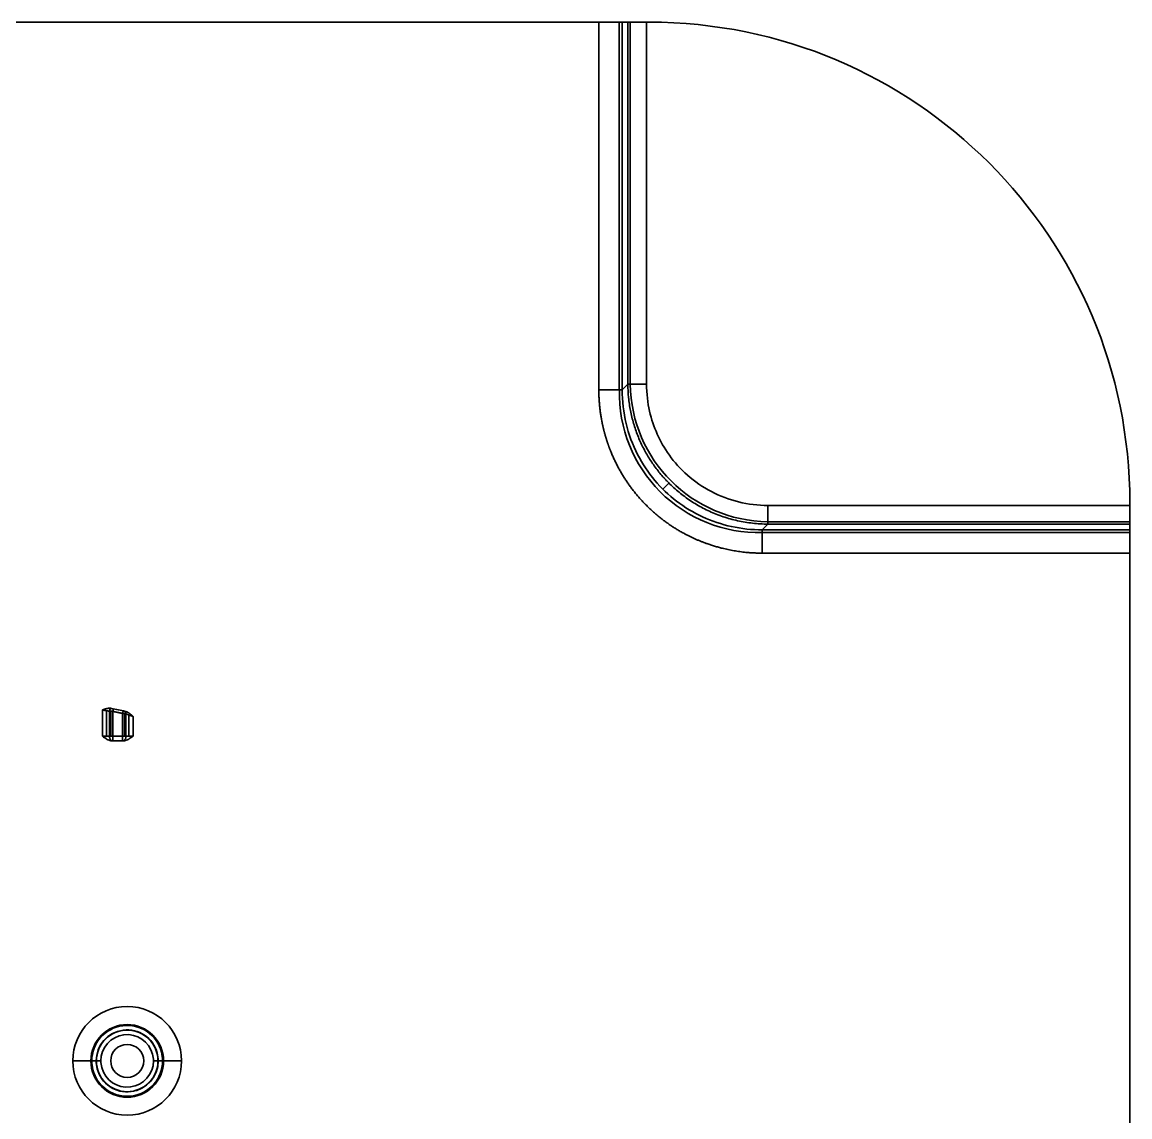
# Model space of a CAD drawing. Header units: millimetres. Extents: x -467 to 269, y 332 to 784.
# Drawn here: x -114.2 to 3.3, y 650.7 to 766.9 of the extents above; entities that cross this region are included whole.
import ezdxf

# ---------------------------------------------------------------- set-up
doc = ezdxf.new("R2010")
doc.units = ezdxf.units.MM
doc.layers.add('10', color=7, linetype='Continuous', true_color=0xffffff)

msp = doc.modelspace()

# ---------------------------------------------------------------- linework, layer by layer
at = {"layer": '10', "color": 7, "linetype": 'Continuous', "lineweight": 35}
for p, q in [((-410.409, 766.87), (-53.065, 766.87)), ((-53.065, 727.872), (-53.065, 766.87)), ((-53.065, 766.87), (-50.589, 766.87)), ((-50.892, 727.872), (-50.892, 766.87)), ((-50.589, 766.87), (-49.981, 766.87)), ((-50.589, 727.872), (-50.589, 766.87)), ((-49.981, 728.48), (-49.981, 766.87)), ((-48.001, 766.87), (-49.981, 766.87)), ((-49.739, 728.48), (-49.739, 766.87)), ((-48.001, 766.87), (-47.737, 766.87)), ((-48.001, 728.48), (-48.001, 766.87)), ((-53.065, 727.872), (-50.589, 727.872)), ((-49.981, 728.48), (-50.589, 727.872)), ((-48.001, 728.48), (-49.981, 728.48)), ((-46.275, 717.332), (-45.632, 717.975)), ((3.263, 715.607), (-35.127, 715.607)), ((-35.127, 715.607), (-35.127, 713.626)), ((3.263, 715.87), (3.263, 715.607)), ((3.263, 715.607), (3.263, 713.626)), ((-35.127, 713.626), (-35.735, 713.018)), ((3.263, 713.868), (-35.127, 713.868)), ((3.263, 713.626), (-35.127, 713.626)), ((3.263, 713.018), (3.263, 713.626)), ((3.263, 713.018), (-35.735, 713.018)), ((-35.735, 710.543), (-35.735, 713.018)), ((3.263, 712.716), (-35.735, 712.716)), ((3.263, 710.543), (3.263, 713.018)), ((3.263, 710.543), (-35.735, 710.543)), ((3.263, 710.543), (3.263, 487.295)), ((-105.728, 693.912), (-105.728, 691.121)), ((-105.279, 693.82), (-105.279, 691.121)), ((-104.979, 693.779), (-104.979, 691.121)), ((-104.829, 691.121), (-104.829, 693.772)), ((-104.605, 691.121), (-104.605, 693.756)), ((-103.538, 693.819), (-103.6, 693.543)), ((-103.6, 693.543), (-103.6, 691.121)), ((-103.251, 693.696), (-103.535, 693.83)), ((-103.375, 693.52), (-103.375, 691.121)), ((-103.225, 691.121), (-103.225, 693.501)), ((-102.925, 691.121), (-102.925, 693.376)), ((-102.476, 691.121), (-102.476, 693.219)), ((-105.728, 691.121), (-104.979, 691.121)), ((-103.6, 691.121), (-104.605, 691.121)), ((-102.476, 691.121), (-103.225, 691.121)), ((-103.598, 690.621), (-104.606, 690.621)), ((-106.853, 656.68), (-108.861, 656.68)), ((-106.853, 656.68), (-106.388, 656.68)), ((-106.388, 656.68), (-105.886, 656.68)), ((-99.806, 656.68), (-100.308, 656.68)), ((-99.341, 656.68), (-99.806, 656.68)), ((-97.333, 656.68), (-99.341, 656.68))]:
    msp.add_line(p, q, dxfattribs=at)
for centre, radius, start, end in [((-47.737, 715.87), 51, 0, 90), ((-103.097, 656.68), 5.764, 360, 180), ((-103.097, 656.68), 3.856, 360, 180), ((-103.097, 656.68), 3.756, 14.39835, 180), ((-103.097, 656.68), 3.291, 14.60303, 180), ((-103.097, 656.68), 3.266, 0, 180), ((-103.097, 656.68), 2.789, 14.60303, 180), ((-103.097, 656.68), 1.75, 0, 180), ((-103.097, 656.68), 2.789, 0, 14.60303), ((-103.097, 656.68), 3.291, 360, 14.60303), ((-103.097, 656.68), 3.756, 360, 14.39835), ((-103.097, 656.68), 5.764, 180, 360), ((-103.097, 656.68), 3.856, 180, 360), ((-103.097, 656.68), 3.756, 180, 194.39835), ((-103.097, 656.68), 3.756, 194.39835, 360), ((-103.097, 656.68), 3.291, 180, 194.60303), ((-103.097, 656.68), 3.266, 180, 0), ((-103.097, 656.68), 3.291, 194.60303, 360), ((-103.097, 656.68), 2.789, 180, 194.60303), ((-103.097, 656.68), 2.789, 194.60303, 0), ((-103.097, 656.68), 1.75, 180, 0)]:
    msp.add_arc(centre, radius, start, end, dxfattribs=at)
for centre, major_axis, ratio, start_param, end_param in [((-35.744, 727.863), (-10.814, -10.814), 0.9808148, 5.4875038, 7.0788668), ((-34.592, 729.016), (-10.814, -10.814), 0.9808148, 5.5234523, 7.0429182), ((-104.755, 693.779), (-0.021, -0.299), 0.7445594, 3.2877925, 4.7640263), ((-104.605, 693.756), (-0.059, -0.294), 0.0000195, 3.4994633, 4.712389), ((-103.449, 693.501), (-0.101, -0.282), 0.725051, 1.8244022, 2.8839285)]:
    msp.add_ellipse(centre, major_axis=major_axis, ratio=ratio, start_param=start_param, end_param=end_param, dxfattribs=at)
for points, degree, knots in [([(-35.735, 710.543), (-37.464, 710.543), (-39.961, 711.037), (-41.603, 711.532), (-43.979, 712.508), (-45.398, 713.456), (-46.811, 714.399), (-49.223, 716.814), (-50.165, 718.229), (-51.109, 719.648), (-51.759, 721.234), (-52.082, 722.023), (-52.329, 722.845), (-52.574, 723.663), (-52.738, 724.494), (-53.065, 726.151), (-53.065, 727.872)], 2, [0, 0, 0, 0.125, 0.1875, 0.25, 0.375, 0.375, 0.5, 0.625, 0.625, 0.75, 0.75, 0.8125, 0.8125, 0.875, 0.875, 1, 1, 1]), ([(-35.735, 713.018), (-36.83, 713.015), (-39.008, 713.244), (-42.105, 714.283), (-44.879, 715.954), (-47.24, 718.207), (-49.1, 721.006), (-50.316, 724.288), (-50.593, 726.669), (-50.589, 727.872)], 3, [0, 0, 0, 0, 0.140538, 0.2787374, 0.4168583, 0.5539472, 0.6953615, 0.8456388, 1, 1, 1, 1]), ([(-35.127, 713.626), (-35.675, 713.628), (-36.22, 713.659), (-37.294, 713.779), (-37.824, 713.867), (-38.864, 714.098), (-39.374, 714.24), (-40.37, 714.575), (-40.855, 714.768), (-41.797, 715.199), (-42.253, 715.438), (-43.132, 715.957), (-43.555, 716.237), (-44.364, 716.835), (-44.751, 717.152), (-45.302, 717.653), (-45.481, 717.823), (-45.742, 718.085), (-45.87, 718.218), (-46.017, 718.374), (-46.089, 718.453), (-46.125, 718.493), (-46.143, 718.513), (-46.152, 718.523), (-46.157, 718.528), (-46.159, 718.53), (-46.16, 718.531), (-46.161, 718.532), (-46.161, 718.532), (-46.161, 718.532), (-46.448, 718.851), (-46.724, 719.185), (-47.247, 719.879), (-47.495, 720.241), (-47.962, 720.99), (-48.18, 721.377), (-48.583, 722.176), (-48.768, 722.588), (-49.101, 723.432), (-49.25, 723.865), (-49.508, 724.748), (-49.618, 725.199), (-49.796, 726.115), (-49.864, 726.581), (-49.956, 727.524), (-49.98, 728), (-49.981, 728.48)], 3, [0, 0, 0, 0, 0.0625, 0.0625, 0.125, 0.125, 0.1875, 0.1875, 0.25, 0.25, 0.3125, 0.3125, 0.375, 0.375, 0.4375, 0.4375, 0.46875, 0.46875, 0.484375, 0.4921875, 0.4960937, 0.4980469, 0.4990234, 0.4995117, 0.4997559, 0.4998779, 0.499939, 0.4999695, 0.4999695, 0.5, 0.5, 0.5625, 0.5625, 0.625, 0.625, 0.6875, 0.6875, 0.75, 0.75, 0.8125, 0.8125, 0.875, 0.875, 0.9375, 0.9375, 1, 1, 1, 1]), ([(-105.728, 693.912), (-105.707, 693.919), (-105.627, 693.945), (-105.534, 693.976), (-105.479, 693.993), (-105.343, 694.035), (-105.239, 694.058), (-104.981, 694.115), (-104.799, 694.079)], 2, [0, 0, 0, 0.1, 0.1, 0.25, 0.25, 0.5, 0.5, 1, 1, 1]), ([(-104.979, 693.779), (-104.983, 693.779), (-104.99, 693.78), (-105.001, 693.781), (-105.012, 693.782), (-105.024, 693.783), (-105.036, 693.784), (-105.048, 693.786), (-105.06, 693.787), (-105.073, 693.789), (-105.086, 693.79), (-105.099, 693.792), (-105.112, 693.794), (-105.126, 693.796), (-105.139, 693.798), (-105.153, 693.8), (-105.167, 693.802), (-105.182, 693.804), (-105.197, 693.806), (-105.211, 693.809), (-105.226, 693.811), (-105.242, 693.814), (-105.257, 693.816), (-105.273, 693.819), (-105.289, 693.822), (-105.305, 693.825), (-105.321, 693.827), (-105.34, 693.831), (-105.362, 693.835), (-105.387, 693.84), (-105.412, 693.844), (-105.438, 693.849), (-105.464, 693.855), (-105.492, 693.86), (-105.519, 693.866), (-105.548, 693.872), (-105.577, 693.878), (-105.606, 693.884), (-105.636, 693.891), (-105.666, 693.898), (-105.697, 693.905), (-105.718, 693.909), (-105.728, 693.912)], 3, [0, 0, 0, 0, 0.0189631, 0.0380129, 0.0571498, 0.0763741, 0.0956863, 0.1150866, 0.1345755, 0.1541534, 0.1738205, 0.1935773, 0.2134241, 0.2333613, 0.2533892, 0.273508, 0.2937183, 0.3140202, 0.3344141, 0.3549004, 0.3754793, 0.3961512, 0.4169163, 0.437775, 0.4587275, 0.4797742, 0.5009153, 0.5221512, 0.5529982, 0.5843477, 0.6162004, 0.6485572, 0.6814189, 0.7147862, 0.7486596, 0.78304, 0.8179278, 0.8533238, 0.8892285, 0.9256424, 0.9625661, 1, 1, 1, 1]), ([(-104.605, 693.756), (-104.608, 693.756), (-104.616, 693.757), (-104.628, 693.758), (-104.64, 693.759), (-104.651, 693.76), (-104.663, 693.761), (-104.674, 693.761), (-104.685, 693.762), (-104.696, 693.763), (-104.707, 693.764), (-104.718, 693.765), (-104.729, 693.765), (-104.74, 693.766), (-104.75, 693.767), (-104.761, 693.768), (-104.771, 693.768), (-104.781, 693.769), (-104.791, 693.769), (-104.801, 693.77), (-104.811, 693.771), (-104.821, 693.771), (-104.83, 693.772), (-104.839, 693.772), (-104.849, 693.773), (-104.858, 693.773), (-104.866, 693.774), (-104.875, 693.774), (-104.884, 693.775), (-104.892, 693.775), (-104.9, 693.775), (-104.908, 693.776), (-104.916, 693.776), (-104.924, 693.777), (-104.931, 693.777), (-104.939, 693.777), (-104.946, 693.777), (-104.953, 693.778), (-104.96, 693.778), (-104.966, 693.778), (-104.973, 693.778), (-104.977, 693.778), (-104.979, 693.779)], 3, [0, 0, 0, 0, 0.0278519, 0.0555569, 0.083115, 0.1105264, 0.1377909, 0.1649088, 0.19188, 0.2187046, 0.2453826, 0.2719141, 0.2982991, 0.3245377, 0.3506299, 0.3765758, 0.4023754, 0.4280288, 0.453536, 0.4788971, 0.5041122, 0.5291812, 0.5541044, 0.5788816, 0.603513, 0.6279987, 0.6523386, 0.6765329, 0.7005817, 0.7244849, 0.7482427, 0.7718552, 0.7953223, 0.8186442, 0.8418209, 0.8648526, 0.8877392, 0.9104809, 0.9330778, 0.9555299, 0.9778372, 1, 1, 1, 1]), ([(-103.225, 693.501), (-103.227, 693.501), (-103.233, 693.502), (-103.242, 693.503), (-103.254, 693.505), (-103.269, 693.507), (-103.286, 693.509), (-103.307, 693.512), (-103.33, 693.515), (-103.358, 693.518), (-103.388, 693.521), (-103.42, 693.525), (-103.451, 693.528), (-103.481, 693.531), (-103.509, 693.534), (-103.535, 693.537), (-103.558, 693.539), (-103.58, 693.541), (-103.593, 693.542), (-103.6, 693.543)], 3, [0, 0, 0, 0, 0.0253137, 0.0577195, 0.0972174, 0.1438068, 0.1974876, 0.2582591, 0.3261209, 0.4010724, 0.4831128, 0.5672243, 0.6457648, 0.7187339, 0.7861313, 0.8479567, 0.9042101, 0.9548912, 1, 1, 1, 1]), ([(-103.281, 693.756), (-103.096, 693.714), (-102.876, 693.556), (-102.788, 693.492), (-102.678, 693.397), (-102.645, 693.369), (-102.476, 693.219)], 2, [0, 0, 0, 0.5, 0.5, 0.75, 0.75, 1, 1, 1]), ([(-102.476, 693.219), (-102.481, 693.22), (-102.492, 693.224), (-102.508, 693.229), (-102.526, 693.235), (-102.545, 693.241), (-102.565, 693.248), (-102.586, 693.255), (-102.608, 693.262), (-102.631, 693.27), (-102.655, 693.278), (-102.68, 693.287), (-102.706, 693.296), (-102.733, 693.305), (-102.761, 693.315), (-102.79, 693.326), (-102.819, 693.336), (-102.854, 693.349), (-102.894, 693.364), (-102.936, 693.38), (-102.976, 693.395), (-103.013, 693.41), (-103.048, 693.424), (-103.08, 693.437), (-103.11, 693.45), (-103.137, 693.461), (-103.162, 693.472), (-103.185, 693.482), (-103.206, 693.492), (-103.219, 693.498), (-103.225, 693.501)], 3, [0, 0, 0, 0, 0.0181952, 0.0377354, 0.0586207, 0.0808511, 0.1044268, 0.1293476, 0.1556138, 0.1832253, 0.2121821, 0.2424843, 0.2741318, 0.3071247, 0.3414629, 0.3771466, 0.4141756, 0.4525501, 0.5109641, 0.5670516, 0.6208127, 0.6722474, 0.7213559, 0.7681384, 0.812595, 0.8547259, 0.8945315, 0.9320121, 0.9671681, 1, 1, 1, 1]), ([(-104.606, 690.621), (-104.658, 690.621), (-104.711, 690.626), (-104.813, 690.642), (-104.864, 690.654), (-104.94, 690.676), (-104.965, 690.684), (-105.014, 690.702), (-105.038, 690.711), (-105.111, 690.741), (-105.158, 690.763), (-105.296, 690.834), (-105.384, 690.888), (-105.515, 690.973), (-105.558, 691.002), (-105.643, 691.061), (-105.686, 691.091), (-105.728, 691.121)], 3, [0, 0, 0, 0, 0.125, 0.125, 0.25, 0.25, 0.3125, 0.3125, 0.375, 0.375, 0.5, 0.5, 0.75, 0.75, 0.875, 0.875, 1, 1, 1, 1]), ([(-104.979, 691.121), (-104.956, 691.121), (-104.929, 691.121), (-104.872, 691.121), (-104.842, 691.121), (-104.778, 691.121), (-104.744, 691.121), (-104.675, 691.121), (-104.64, 691.121), (-104.605, 691.121)], 3, [0, 0, 0, 0, 0.25, 0.25, 0.5, 0.5, 0.75, 0.75, 1, 1, 1, 1]), ([(-104.606, 690.621), (-104.63, 690.621), (-104.654, 690.624), (-104.702, 690.637), (-104.726, 690.647), (-104.771, 690.672), (-104.793, 690.687), (-104.833, 690.723), (-104.852, 690.744), (-104.887, 690.79), (-104.903, 690.816), (-104.93, 690.87), (-104.941, 690.899), (-104.96, 690.96), (-104.967, 690.991), (-104.977, 691.056), (-104.979, 691.089), (-104.979, 691.121)], 3, [0, 0, 0, 0, 0.125, 0.125, 0.25, 0.25, 0.375, 0.375, 0.5, 0.5, 0.625, 0.625, 0.75, 0.75, 0.875, 0.875, 1, 1, 1, 1]), ([(-104.606, 690.621), (-104.606, 690.621), (-104.606, 690.621), (-104.606, 690.622), (-104.606, 690.622), (-104.606, 690.623), (-104.606, 690.624), (-104.606, 690.625), (-104.606, 690.627), (-104.606, 690.628), (-104.606, 690.63), (-104.607, 690.632), (-104.607, 690.635), (-104.607, 690.637), (-104.607, 690.64), (-104.607, 690.642), (-104.608, 690.645), (-104.608, 690.649), (-104.608, 690.652), (-104.608, 690.655), (-104.608, 690.659), (-104.609, 690.663), (-104.609, 690.667), (-104.609, 690.671), (-104.609, 690.675), (-104.609, 690.679), (-104.61, 690.684), (-104.61, 690.688), (-104.61, 690.693), (-104.61, 690.698), (-104.61, 690.703), (-104.61, 690.708), (-104.61, 690.713), (-104.611, 690.719), (-104.611, 690.724), (-104.611, 690.729), (-104.611, 690.735), (-104.611, 690.741), (-104.611, 690.746), (-104.611, 690.752), (-104.611, 690.758), (-104.611, 690.764), (-104.611, 690.77), (-104.611, 690.776), (-104.611, 690.782), (-104.611, 690.788), (-104.611, 690.794), (-104.611, 690.801), (-104.611, 690.807), (-104.611, 690.813), (-104.611, 690.82), (-104.611, 690.826), (-104.611, 690.833), (-104.611, 690.839), (-104.61, 690.845), (-104.61, 690.852), (-104.61, 690.859), (-104.61, 690.865), (-104.61, 690.872), (-104.61, 690.878), (-104.61, 690.885), (-104.61, 690.891), (-104.609, 690.898), (-104.609, 690.905), (-104.609, 690.911), (-104.609, 690.918), (-104.609, 690.925), (-104.608, 690.931), (-104.608, 690.938), (-104.608, 690.944), (-104.608, 690.951), (-104.608, 690.958), (-104.608, 690.964), (-104.607, 690.971), (-104.607, 690.977), (-104.607, 690.984), (-104.607, 690.99), (-104.607, 690.997), (-104.606, 691.003), (-104.606, 691.01), (-104.606, 691.016), (-104.606, 691.022), (-104.606, 691.029), (-104.606, 691.035), (-104.606, 691.042), (-104.605, 691.048), (-104.605, 691.054), (-104.605, 691.06), (-104.605, 691.067), (-104.605, 691.073), (-104.605, 691.079), (-104.605, 691.085), (-104.605, 691.091), (-104.605, 691.097), (-104.605, 691.103), (-104.605, 691.109), (-104.605, 691.115), (-104.605, 691.119), (-104.605, 691.121)], 3, [0, 0, 0, 0, 0.0136942, 0.0273235, 0.040887, 0.054384, 0.0678139, 0.0811761, 0.09447, 0.1076949, 0.1208505, 0.1339361, 0.1469513, 0.1598957, 0.1727689, 0.1855705, 0.1983001, 0.2109574, 0.2235421, 0.236054, 0.2484928, 0.2608583, 0.2731503, 0.2853687, 0.2975134, 0.3095841, 0.3215809, 0.3335036, 0.3453523, 0.3571269, 0.3688274, 0.3804538, 0.3920063, 0.4034849, 0.4148896, 0.4262206, 0.437478, 0.448662, 0.4597727, 0.4708104, 0.4817752, 0.4926674, 0.5034872, 0.5142349, 0.5249107, 0.535515, 0.546048, 0.5565101, 0.5669017, 0.577223, 0.5874745, 0.5976565, 0.6077694, 0.6178137, 0.6277898, 0.6376981, 0.6475391, 0.6573132, 0.6670209, 0.6766627, 0.6862392, 0.6957507, 0.7051978, 0.7145811, 0.7239011, 0.7331584, 0.7423535, 0.751487, 0.7605594, 0.7695714, 0.7785236, 0.7874165, 0.7962509, 0.8050272, 0.8137462, 0.8224084, 0.8310146, 0.8395653, 0.8480613, 0.8565031, 0.8648916, 0.8732273, 0.881511, 0.8897432, 0.8979248, 0.9060565, 0.9141389, 0.9221727, 0.9301587, 0.9380975, 0.94599, 0.9538368, 0.9616387, 0.9693964, 0.9771106, 0.9847821, 0.9924117, 1, 1, 1, 1]), ([(-103.225, 691.121), (-103.249, 691.121), (-103.275, 691.121), (-103.332, 691.121), (-103.363, 691.121), (-103.427, 691.121), (-103.46, 691.121), (-103.529, 691.121), (-103.564, 691.121), (-103.6, 691.121)], 3, [0, 0, 0, 0, 0.25, 0.25, 0.5, 0.5, 0.75, 0.75, 1, 1, 1, 1]), ([(-103.6, 691.121), (-103.6, 691.118), (-103.6, 691.111), (-103.6, 691.1), (-103.6, 691.089), (-103.6, 691.079), (-103.6, 691.068), (-103.6, 691.057), (-103.599, 691.047), (-103.599, 691.036), (-103.599, 691.025), (-103.599, 691.015), (-103.599, 691.004), (-103.599, 690.994), (-103.599, 690.983), (-103.599, 690.973), (-103.599, 690.962), (-103.599, 690.952), (-103.599, 690.941), (-103.599, 690.931), (-103.599, 690.921), (-103.599, 690.911), (-103.599, 690.901), (-103.599, 690.89), (-103.599, 690.88), (-103.599, 690.871), (-103.599, 690.861), (-103.599, 690.851), (-103.599, 690.841), (-103.599, 690.832), (-103.599, 690.822), (-103.599, 690.813), (-103.6, 690.804), (-103.6, 690.795), (-103.6, 690.786), (-103.6, 690.777), (-103.6, 690.768), (-103.6, 690.76), (-103.599, 690.752), (-103.599, 690.743), (-103.599, 690.735), (-103.599, 690.726), (-103.599, 690.718), (-103.599, 690.709), (-103.599, 690.701), (-103.599, 690.693), (-103.599, 690.685), (-103.599, 690.677), (-103.599, 690.669), (-103.599, 690.662), (-103.599, 690.655), (-103.599, 690.649), (-103.599, 690.643), (-103.599, 690.638), (-103.599, 690.633), (-103.599, 690.629), (-103.599, 690.626), (-103.599, 690.623), (-103.6, 690.622), (-103.6, 690.621), (-103.6, 690.621)], 3, [0, 0, 0, 0, 0.0135689, 0.0271533, 0.0407555, 0.0543782, 0.0680238, 0.0816948, 0.0953938, 0.1091231, 0.1228852, 0.1366826, 0.1505176, 0.1643926, 0.1783099, 0.1922719, 0.2062808, 0.2203389, 0.2344483, 0.2486113, 0.2628299, 0.2771062, 0.2914422, 0.3058398, 0.3203011, 0.3348278, 0.3494217, 0.3640847, 0.3788183, 0.3936242, 0.4085039, 0.423459, 0.4384909, 0.4536009, 0.4687902, 0.4840602, 0.4994118, 0.5143647, 0.5299158, 0.5460695, 0.5628303, 0.5802023, 0.5981893, 0.616795, 0.6360226, 0.6558752, 0.6763554, 0.6974654, 0.719207, 0.7415816, 0.76459, 0.7882324, 0.8125085, 0.8374172, 0.8629568, 0.8891248, 0.9159178, 0.9433317, 0.9713611, 1, 1, 1, 1]), ([(-102.476, 691.121), (-102.518, 691.091), (-102.561, 691.061), (-102.647, 691.002), (-102.69, 690.973), (-102.82, 690.888), (-102.908, 690.834), (-103.046, 690.763), (-103.093, 690.741), (-103.166, 690.711), (-103.19, 690.702), (-103.239, 690.684), (-103.264, 690.676), (-103.34, 690.654), (-103.391, 690.642), (-103.494, 690.626), (-103.546, 690.621), (-103.598, 690.621)], 3, [0, 0, 0, 0, 0.125, 0.125, 0.25, 0.25, 0.5, 0.5, 0.625, 0.625, 0.6875, 0.6875, 0.75, 0.75, 0.875, 0.875, 1, 1, 1, 1]), ([(-103.225, 691.121), (-103.225, 691.089), (-103.227, 691.056), (-103.237, 690.992), (-103.244, 690.96), (-103.263, 690.899), (-103.274, 690.87), (-103.302, 690.816), (-103.317, 690.791), (-103.352, 690.744), (-103.371, 690.723), (-103.411, 690.687), (-103.433, 690.672), (-103.478, 690.647), (-103.502, 690.637), (-103.55, 690.624), (-103.574, 690.621), (-103.598, 690.621)], 3, [0, 0, 0, 0, 0.125, 0.125, 0.25, 0.25, 0.375, 0.375, 0.5, 0.5, 0.625, 0.625, 0.75, 0.75, 0.875, 0.875, 1, 1, 1, 1])]:
    msp.add_open_spline(points, degree=degree, knots=knots, dxfattribs=at)
for points in [[(-35.127, 715.607), (-36.198, 715.607), (-38.264, 715.863), (-41.189, 716.962), (-43.764, 718.742), (-45.697, 720.931), (-46.947, 723.157), (-47.756, 725.527), (-48.001, 727.452), (-48.001, 728.48)], [(-103.281, 693.756), (-103.533, 693.814), (-104.039, 693.926), (-104.545, 694.029), (-104.799, 694.079)], [(-103.6, 693.543), (-103.711, 693.567), (-103.934, 693.616), (-104.269, 693.688), (-104.493, 693.734), (-104.605, 693.756)]]:
    msp.add_open_spline(points, degree=3, dxfattribs=at)

doc.saveas('drawing.dxf')
